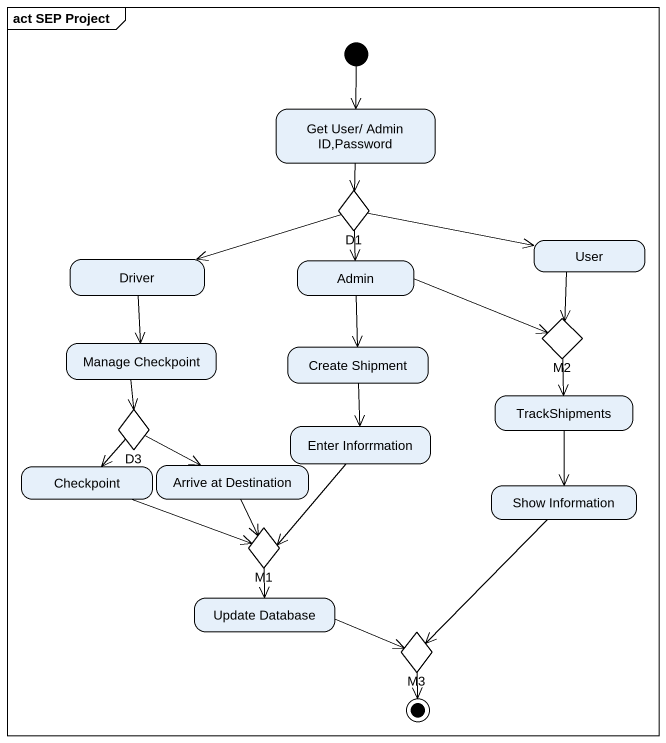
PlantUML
@startuml
mainframe act SEP Project
hide empty description
state "Get User/ Admin ID,Password" as Get_User_Admin_ID_Password
state D1 <<choice>>
state Driver
state Admin
state User
state M2 <<choice>>
state "Manage Checkpoint" as Manage_Checkpoint
state "Create Shipment" as Create_Shipment
state D3 <<choice>>
state "Enter Inforrmation" as Enter_Inforrmation
state TrackShipments
state Checkpoint
state "Arrive at Destination" as Arrive_at_Destination
state "Show Information" as Show_Information
state M1 <<choice>>
state "Update Database" as Update_Database
state M3 <<choice>>
[*] --> Get_User_Admin_ID_Password
Get_User_Admin_ID_Password --> D1
D1 -left-> Driver
D1 --> Admin
D1 -right-> User
Driver --> Manage_Checkpoint
Admin -right-> M2
Admin --> Create_Shipment
User --> M2
M2 --> TrackShipments
Manage_Checkpoint --> D3
Create_Shipment --> Enter_Inforrmation
D3 --> Checkpoint
D3 -right-> Arrive_at_Destination
Enter_Inforrmation --> M1
TrackShipments --> Show_Information
Checkpoint -right-> M1
Arrive_at_Destination --> M1
Show_Information --> M3
M1 --> Update_Database
Update_Database -right-> M3
M3 --> [*]
@enduml
